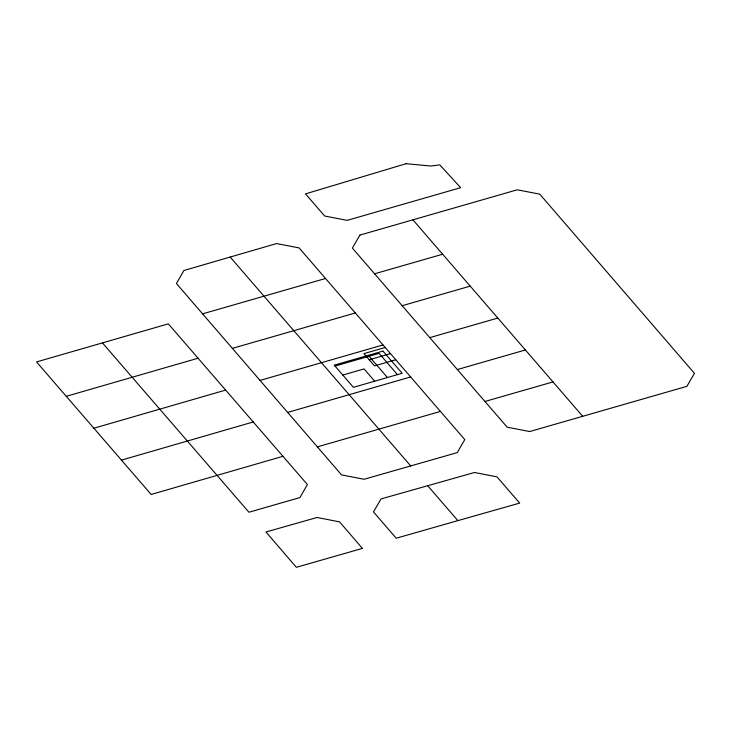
<?xml version="1.0" encoding="UTF-8"?>
<svg xmlns="http://www.w3.org/2000/svg" width="731" height="731" viewBox="0 0 731 731"><rect width="100%" height="100%" fill="white"/><g stroke="black" fill="none" stroke-linecap="round" stroke-linejoin="round"><path stroke-width="1.1" d="M102.45 342.903L248.942 512.23L299.92 497.583L307.413 484.562L168.322 323.851L36.55 361.936L66.256 396.321L198.055 358.217M66.256 396.321L93.879 428.22L225.651 390.089M253.237 421.97L121.437 460.119M282.952 456.308L151.143 494.458L93.879 428.22M202.597 313.846L341.56 474.903L364.102 479.262L457.259 452.608L464.788 439.605L299.116 247.91L276.592 243.569L183.91 270.497L176.418 283.518L202.597 313.846L325.523 278.493M374.592 273.796L442.639 254.224M232.367 348.376L355.33 312.969M402.178 305.713L470.234 286.132M260.026 380.412L382.989 344.959M385.164 347.499L363.91 353.63L374.528 365.902L395.782 359.771M429.773 337.631L497.82 318.049M335.036 366.076L379.069 353.375L397.445 374.628M369.219 359.771L390.473 353.64M342.802 375.049L364.065 368.917L374.683 381.198M287.649 412.421L410.648 376.958M457.359 369.548L525.415 349.966M317.364 446.879L440.427 411.416M484.955 401.465L553.001 381.92M457.862 520.627L396.202 538.226L373.45 511.901L381.079 498.917L474.501 472.491L497.016 476.877L519.668 503.111L457.862 520.627L427.717 485.722M412.933 219.839L582.708 416.305M369.054 356.262L387.439 377.516M230.183 257.056L410.712 465.939M359.908 235.09L352.379 248.092L507.168 427.169L529.683 431.555L686.921 386.324L694.45 373.331L539.761 194.154L517.246 189.804L359.908 235.09M406.08 163.689L305.521 193.879L324.655 216.02L347.17 220.36L460.685 187.684L439.788 164.877L430.678 166.019L406.08 163.689M382.971 351.099L334.241 365.153L353.42 387.329L402.151 373.276L382.971 351.099M362.393 548.396L296.357 567.311L265.974 532.004L317.09 517.466L339.604 521.888L362.393 548.396"/></g></svg>
